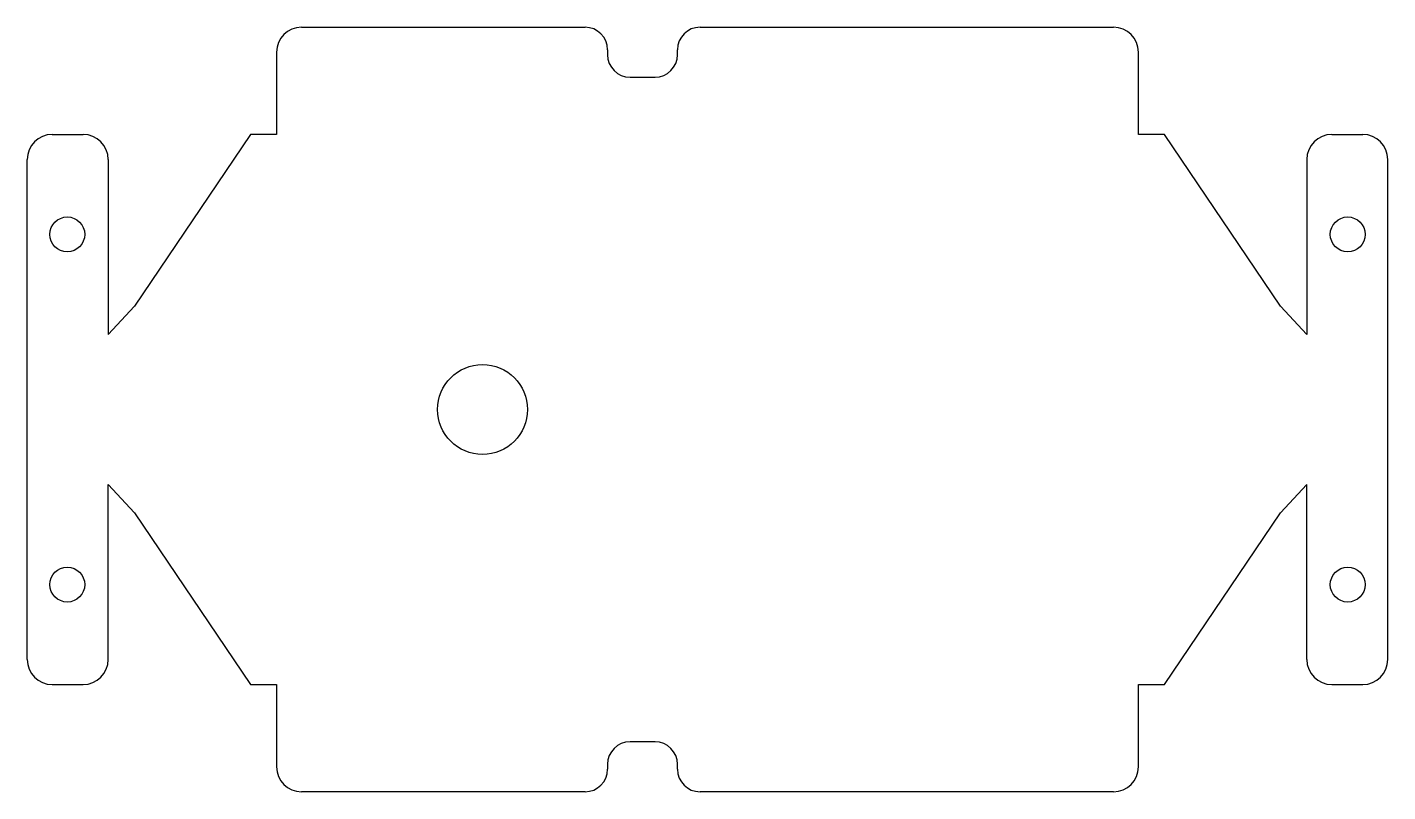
# Model space of a CAD drawing. Header units: millimetres. Extents: x -136 to 136, y -76 to 76.
import ezdxf

# ---------------------------------------------------------------- set-up
doc = ezdxf.new("R2010")
doc.units = ezdxf.units.MM

msp = doc.modelspace()

# ---------------------------------------------------------------- linework, layer by layer
at = {"color": 7, "linetype": 'Continuous', "lineweight": 25}
for p, q in [((-81.2, 76.44), (-24.5, 76.44)), ((-1.5, 76.44), (81.2, 76.44)), ((-86.2, 71.44), (-86.2, 55)), ((-20, 71.94), (-20, 70.94)), ((-6, 70.94), (-6, 71.94)), ((86.2, 55), (86.2, 71.44)), ((-15.5, 66.44), (-10.5, 66.44)), ((-131.08, 55), (-124.88, 55)), ((-91.44, 55), (-114.64, 20.63)), ((-86.2, 55), (-91.44, 55)), ((91.44, 55), (86.2, 55)), ((114.64, 20.63), (91.44, 55)), ((124.88, 55), (131.08, 55)), ((-136.08, -50), (-136.08, 50)), ((-119.88, 50), (-119.88, 15)), ((119.88, 50), (119.88, 15)), ((136.08, -50), (136.08, 50)), ((-114.64, 20.63), (-119.88, 15)), ((119.88, 15), (114.64, 20.63)), ((-119.88, -15), (-114.64, -20.63)), ((-119.88, -50), (-119.88, -15)), ((114.64, -20.63), (119.88, -15)), ((119.88, -50), (119.88, -15)), ((-114.64, -20.63), (-91.44, -55)), ((91.44, -55), (114.64, -20.63)), ((-131.08, -55), (-124.88, -55)), ((-91.44, -55), (-86.2, -55)), ((-86.2, -55), (-86.2, -71.44)), ((86.2, -55), (91.44, -55)), ((86.2, -71.44), (86.2, -55)), ((124.88, -55), (131.08, -55)), ((-10.5, -66.44), (-15.5, -66.44)), ((-20, -70.94), (-20, -71.94)), ((-6, -71.94), (-6, -70.94)), ((-24.5, -76.44), (-81.2, -76.44)), ((81.2, -76.44), (-1.5, -76.44))]:
    msp.add_line(p, q, dxfattribs=at)
for centre, radius in [((-128.08, 35), 3.5), ((128.08, 35), 3.5), ((-45, 0), 9), ((-128.08, -35), 3.5), ((128.08, -35), 3.5)]:
    msp.add_circle(centre, radius, dxfattribs=at)
for centre, radius, start, end in [((-81.2, 71.44), 5, 90, 180), ((-24.5, 71.94), 4.5, 0, 90), ((-1.5, 71.94), 4.5, 90, 180), ((81.2, 71.44), 5, 0, 90), ((-15.5, 70.94), 4.5, 180, 270), ((-10.5, 70.94), 4.5, 270, 0), ((-131.08, 50), 5, 90, 180), ((-124.88, 50), 5, 0, 90), ((124.88, 50), 5, 90, 180), ((131.08, 50), 5, 0, 90), ((-131.08, -50), 5, 180, 270), ((-124.88, -50), 5, 270, 0), ((124.88, -50), 5, 180, 270), ((131.08, -50), 5, 270, 0), ((-15.5, -70.94), 4.5, 90, 180), ((-10.5, -70.94), 4.5, 0, 90), ((-81.2, -71.44), 5, 180, 270), ((-24.5, -71.94), 4.5, 270, 0), ((-1.5, -71.94), 4.5, 180, 270), ((81.2, -71.44), 5, 270, 0)]:
    msp.add_arc(centre, radius, start, end, dxfattribs=at)

doc.saveas('drawing.dxf')
